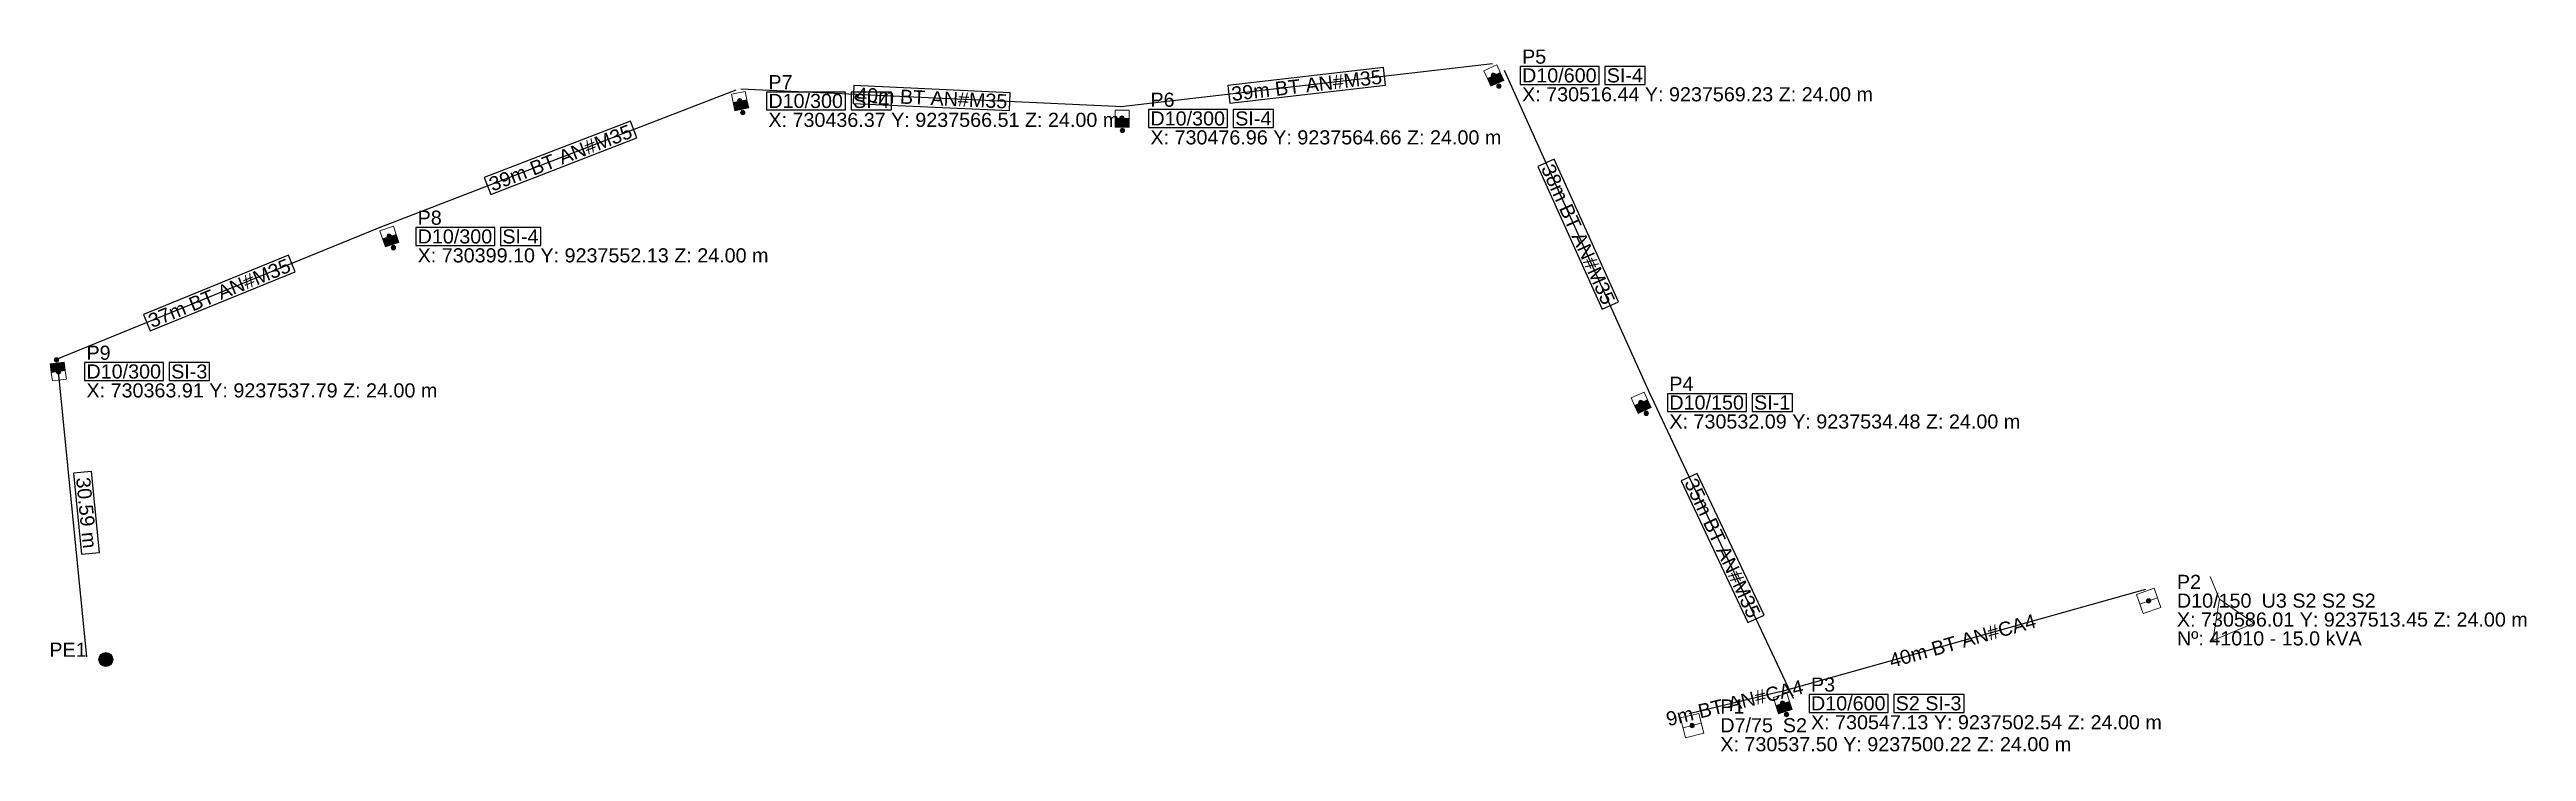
# Model space of a CAD drawing. Header units: metres. Extents: x 730249 to 730776, y 9237452 to 9237601.
import ezdxf
from ezdxf.enums import TextEntityAlignment as Align

# ---------------------------------------------------------------- set-up
doc = ezdxf.new("R2010")
doc.units = ezdxf.units.M
for name, color, linetype in [('PONTO DE ENTREGA', 8, 'CONTINUOUS'), ('PONTO FOTO', 4, 'CONTINUOUS'), ('REDE SECUNDARIA - Instalar', 5, 'CONTINUOUS'), ('REDE SECUNDARIA - Manter', 5, 'CONTINUOUS'), ('TEXTOS A IMPLANTAR', 1, 'CONTINUOUS'), ('TEXTOS EXISTENTES', 7, 'CONTINUOUS'), ('TRAFO', 7, 'CONTINUOUS')]:
    doc.layers.add(name, color=color, linetype=linetype)
doc.styles.add('ARIAL', font='arial.ttf')

# ---------------------------------------------------------------- blocks, each defined once
blk = doc.blocks.new('Clipboard5160')
h = blk.add_hatch(color=7)
edge = h.paths.add_edge_path()
edge.add_arc((2.000116, 2.165666), 0.461257, 0, 360)
at = {"color": 7, "lineweight": 0}
blk.add_lwpolyline([(4.012179, 4.331378), (3.99352, 0), (0, 0.018859), (0.020355, 4.347143)], close=True, dxfattribs=at)
blk.add_lwpolyline([(4.004396, 2.166537), (0.007783, 2.183699)], dxfattribs=at)
blk.add_circle((2.000116, 2.165666), 0.461257, dxfattribs=at)
blk = doc.blocks.new('PDTEXISTENTE')
at = {"color": 1}
blk.add_blockref('Clipboard5160', (-2.020332, -2.207404), dxfattribs=at)
blk = doc.blocks.new('Clipboard11713')
at = {"color": 7, "lineweight": 0}
blk.add_lwpolyline([(4.744716, 5.152523), (0, 12.711301), (9.442935, 12.735167)], close=True, dxfattribs=at)
blk.add_lwpolyline([(4.758663, 0), (4.744716, 5.152523)], dxfattribs=at)
blk = doc.blocks.new('TRAFOEXISTENTESEMCHAVE')
at = {"color": 1}
blk.add_blockref('Clipboard11713', (-4.655081, -5.27885), dxfattribs=at)
blk = doc.blocks.new('Clipboard8027')
h = blk.add_hatch(color=7)
h.dxf.hatch_style = 2
h.paths.add_polyline_path([(3, 1.81), (3.01, 0.01), (0.01, 0), (0, 1.8)])
at = {"color": 7, "lineweight": 0}
for points in [[(3, 1.81), (3, 3.61), (0, 3.6), (0, 1.8)], [(3, 1.81), (3.01, 0.01), (0.01, 0), (0, 1.8)], [(3.01, 0.01), (3, 1.81), (0, 1.8), (0.01, 0)]]:
    blk.add_lwpolyline(points, close=True, dxfattribs=at)
blk = doc.blocks.new('Clipboard4108')
h = blk.add_hatch(color=7)
edge = h.paths.add_edge_path()
edge.add_arc((0.463903, 0.463903), 0.463903, 74.00623623, 434.00623623)
h = blk.add_hatch(color=7)
edge = h.paths.add_edge_path()
edge.add_arc((0.463903, 0.463903), 0.463903, 74.00623623, 434.00623623)
at = {"color": 7, "lineweight": 0}
blk.add_circle((0.463903, 0.463903), 0.463903, dxfattribs=at)
blk.add_circle((0.463903, 0.463903), 0.463903, dxfattribs=at)
blk = doc.blocks.new('Clipboard8442')
at = {"color": 1}
for name, p in [('Clipboard8027', (0, 0)), ('Clipboard4108', (1.001781, 1.431733))]:
    blk.add_blockref(name, p, dxfattribs=at)
blk = doc.blocks.new('POSTEDTINST')
at = {"color": 1}
for name, p in [('Clipboard8442', (-1.516591, -1.817642)), ('Clipboard4108', (-0.403155, -2.975497))]:
    blk.add_blockref(name, p, dxfattribs=at)
blk = doc.blocks.new('PontoEntrega', base_point=(8.56, 3.62))
h = blk.add_hatch(color=1)
h.dxf.hatch_style = 1
h.paths.add_polyline_path([(14.13, 3.03, 1), (11.17, 3.03, 1)])
at = {"color": 1}
blk.add_circle((12.65, 3.03), 1.48, dxfattribs=at)

msp = doc.modelspace()

# ---------------------------------------------------------------- linework, layer by layer
at = {"layer": 'PONTO DE ENTREGA'}
msp.add_line((730251.29, 9237532.82), (730257.33, 9237472.25), dxfattribs=at)
msp.add_lwpolyline([(730254.54, 9237511.25), (730256.26, 9237494.04), (730260.04, 9237494.42), (730258.33, 9237511.62), (730254.54, 9237511.25)], close=True, dxfattribs=at)
at = {"layer": 'REDE SECUNDARIA - Instalar'}
for points in [[(730556.05, 9237598.19), (730477.08, 9237589.05)], [(730589.92, 9237527.24), (730558.62, 9237596.73)], [(730395.29, 9237592.61), (730320.76, 9237563.84)], [(730477.49, 9237589.06), (730396.31, 9237592.78)], [(730320.71, 9237563.82), (730250.34, 9237535.14)], [(730619.99, 9237463.4), (730589.9, 9237527.28)]]:
    msp.add_lwpolyline(points, dxfattribs=at)
at = {"layer": 'REDE SECUNDARIA - Manter'}
for points in [[(730694.81, 9237486.56), (730617.05, 9237464.74)], [(730617.14, 9237464.77), (730597.88, 9237460.11)]]:
    msp.add_lwpolyline(points, dxfattribs=at)
at = {"layer": 'TEXTOS A IMPLANTAR'}
for points in [[(730500.26, 9237589.82), (730533.31, 9237593.64), (730532.87, 9237597.42), (730499.83, 9237593.59), (730500.26, 9237589.82)], [(730561.94, 9237593.81), (730578.74, 9237593.81), (730578.74, 9237597.61), (730561.94, 9237597.61), (730561.94, 9237593.81)], [(730579.94, 9237593.81), (730588.5, 9237593.81), (730588.5, 9237597.61), (730579.94, 9237597.61), (730579.94, 9237593.81)], [(730401.79, 9237588.38), (730418.6, 9237588.38), (730418.6, 9237592.18), (730401.79, 9237592.18), (730401.79, 9237588.38)], [(730419.8, 9237588.38), (730428.36, 9237588.38), (730428.36, 9237592.18), (730419.8, 9237592.18), (730419.8, 9237588.38)], [(730420.2, 9237589.78), (730453.42, 9237588.26), (730453.6, 9237592.05), (730420.37, 9237593.58), (730420.2, 9237589.78)], [(730343.19, 9237570.46), (730374.22, 9237582.44), (730372.86, 9237585.99), (730341.82, 9237574.01), (730343.19, 9237570.46)], [(730482.97, 9237584.66), (730499.78, 9237584.66), (730499.78, 9237588.46), (730482.97, 9237588.46), (730482.97, 9237584.66)], [(730500.98, 9237584.66), (730509.54, 9237584.66), (730509.54, 9237588.46), (730500.98, 9237588.46), (730500.98, 9237584.66)], [(730565.7, 9237576.37), (730579.36, 9237546.04), (730582.83, 9237547.6), (730569.17, 9237577.93), (730565.7, 9237576.37)], [(730327.26, 9237559.6), (730344.06, 9237559.6), (730344.06, 9237563.4), (730327.26, 9237563.4), (730327.26, 9237559.6)], [(730345.26, 9237559.6), (730353.82, 9237559.6), (730353.82, 9237563.4), (730345.26, 9237563.4), (730345.26, 9237559.6)], [(730270.84, 9237541.44), (730301.65, 9237554), (730300.21, 9237557.51), (730269.41, 9237544.96), (730270.84, 9237541.44)], [(730256.89, 9237530.92), (730273.69, 9237530.92), (730273.69, 9237534.72), (730256.89, 9237534.72), (730256.89, 9237530.92)], [(730274.89, 9237530.92), (730283.45, 9237530.92), (730283.45, 9237534.72), (730274.89, 9237534.72), (730274.89, 9237530.92)], [(730593.24, 9237524.32), (730610.04, 9237524.32), (730610.04, 9237528.12), (730593.24, 9237528.12), (730593.24, 9237524.32)], [(730611.24, 9237524.32), (730619.8, 9237524.32), (730619.8, 9237528.12), (730611.24, 9237528.12), (730611.24, 9237524.32)], [(730596.14, 9237509.58), (730610.31, 9237479.49), (730613.75, 9237481.1), (730599.58, 9237511.2), (730596.14, 9237509.58)], [(730623.33, 9237460.44), (730640.13, 9237460.44), (730640.13, 9237464.24), (730623.33, 9237464.24), (730623.33, 9237460.44)], [(730641.33, 9237460.44), (730656.25, 9237460.44), (730656.25, 9237464.24), (730641.33, 9237464.24), (730641.33, 9237460.44)]]:
    msp.add_lwpolyline(points, close=True, dxfattribs=at)

# ---------------------------------------------------------------- block references
for name, p, rotation in [('POSTEDTINST', (730556.34, 9237595.71), 23.941095159141923), ('POSTEDTINST', (730396.19, 9237590.28), 11.349735793657487), ('POSTEDTINST', (730321.66, 9237561.5), 18.301673087518054), ('POSTEDTINST', (730251.29, 9237532.82), 187.07399113491113), ('POSTEDTINST', (730587.64, 9237526.22), 24.00065097534872), ('PDTEXISTENTE', (730695.49, 9237484.15), 19.715163306747797), ('POSTEDTINST', (730617.73, 9237462.34), 17.551611902696322), ('PDTEXISTENTE', (730598.47, 9237457.68), 14.402370595250545)]:
    msp.add_blockref(name, p, dxfattribs=dict(rotation=rotation))
msp.add_blockref('POSTEDTINST', (730477.37, 9237586.56))
at = {"layer": 'PONTO DE ENTREGA'}
msp.add_blockref('PontoEntrega', (730257.33, 9237472.25), dxfattribs=at)
at = {"layer": 'TRAFO', "rotation": 202.549}
msp.add_blockref('TRAFOEXISTENTESEMCHAVE', (730710.66, 9237484.43), dxfattribs=at)

# ---------------------------------------------------------------- texts
at = {"style": 'Arial'}
for s, p in [('X: 730516.44 Y: 9237569.23 Z: 24.00 m', (730562.34, 9237591.71)), ('X: 730436.37 Y: 9237566.51 Z: 24.00 m', (730402.19, 9237586.28)), ('X: 730476.96 Y: 9237564.66 Z: 24.00 m', (730483.37, 9237582.56)), ('X: 730399.10 Y: 9237552.13 Z: 24.00 m', (730327.66, 9237557.5)), ('X: 730363.91 Y: 9237537.79 Z: 24.00 m', (730257.29, 9237528.82)), ('X: 730532.09 Y: 9237534.48 Z: 24.00 m', (730593.64, 9237522.22)), ('X: 730586.01 Y: 9237513.45 Z: 24.00 m', (730701.49, 9237480.15)), ('X: 730547.13 Y: 9237502.54 Z: 24.00 m', (730623.73, 9237458.34)), ('X: 730537.50 Y: 9237500.22 Z: 24.00 m', (730604.47, 9237453.68))]:
    msp.add_text(s, height=3, dxfattribs=at).set_placement(p, align=Align.MIDDLE_LEFT)
at = {"layer": 'PONTO DE ENTREGA', "style": 'Arial'}
msp.add_text('PE1', height=3, dxfattribs=at).set_placement((730257.33, 9237472.25), align=Align.RIGHT)
at = {"layer": 'PONTO DE ENTREGA', "insert": (730257.29, 9237502.83), "char_height": 3, "attachment_point": 5, "rotation": 275.696, "style": 'Arial'}
msp.add_mtext('30.59 m', dxfattribs=at)
at = {"layer": 'PONTO FOTO', "style": 'Arial'}
for s, p in [('P5', (730562.34, 9237599.71)), ('P7', (730402.19, 9237594.28)), ('P6', (730483.37, 9237590.56)), ('P8', (730327.66, 9237565.5)), ('P9', (730257.29, 9237536.82)), ('P4', (730593.64, 9237530.22)), ('P2', (730701.49, 9237488.15)), ('P1', (730604.47, 9237461.68)), ('P3', (730623.73, 9237466.34))]:
    msp.add_text(s, height=3, dxfattribs=at).set_placement(p, align=Align.MIDDLE_LEFT)
at = {"layer": 'TEXTOS A IMPLANTAR', "char_height": 3, "attachment_point": 2, "style": 'Arial'}
for s, insert, rotation in [('39m BT AN#M35', (730516.39, 9237595.11), 6.6069), ('40m BT AN#M35', (730436.97, 9237592.42), 357.3789), ('39m BT AN#M35', (730357.48, 9237579.62), 21.1089), ('38m BT AN#M35', (730575.63, 9237562.6), 294.248), ('37m BT AN#M35', (730284.96, 9237550.87), 22.1758), ('35m BT AN#M35', (730606.3, 9237495.98), 295.2226)]:
    msp.add_mtext(s, dxfattribs=dict(at, insert=insert, rotation=rotation))
at = {"layer": 'TEXTOS A IMPLANTAR', "char_height": 3, "attachment_point": 4, "style": 'Arial'}
for s, insert in [('D10/600', (730562.34, 9237595.71)), ('SI-4', (730580.34, 9237595.71)), ('D10/300', (730402.19, 9237590.28)), ('SI-4', (730420.2, 9237590.28)), ('D10/300', (730483.37, 9237586.56)), ('SI-4', (730501.38, 9237586.56)), ('D10/300', (730327.66, 9237561.5)), ('SI-4', (730345.66, 9237561.5)), ('D10/300', (730257.29, 9237532.82)), ('SI-3', (730275.29, 9237532.82)), ('D10/150', (730593.64, 9237526.22)), ('SI-1', (730611.64, 9237526.22)), ('D10/600', (730623.73, 9237462.34)), ('S2 SI-3', (730641.73, 9237462.34))]:
    msp.add_mtext(s, dxfattribs=dict(at, insert=insert))
at = {"layer": 'TEXTOS EXISTENTES', "char_height": 3, "attachment_point": 4, "style": 'Arial'}
for s, insert in [('D10/150', (730701.49, 9237484.15)), ('U3 S2 S2 S2', (730719.49, 9237484.15)), ('D7/75', (730604.47, 9237457.68)), ('S2', (730617.76, 9237457.68))]:
    msp.add_mtext(s, dxfattribs=dict(at, insert=insert))
at = {"layer": 'TEXTOS EXISTENTES', "char_height": 3, "attachment_point": 2, "style": 'Arial'}
for s, insert, rotation in [('40m BT AN#CA4', (730655.53, 9237477.09), 15.6707), ('9m BT AN#CA4', (730607.16, 9237463.9), 13.5827)]:
    msp.add_mtext(s, dxfattribs=dict(at, insert=insert, rotation=rotation))
at = {"layer": 'TRAFO', "style": 'Arial'}
msp.add_text('Nº: 41010 - 15.0 kVA', height=3, dxfattribs=at).set_placement((730701.49, 9237476.15), align=Align.MIDDLE_LEFT)

doc.saveas('drawing.dxf')
